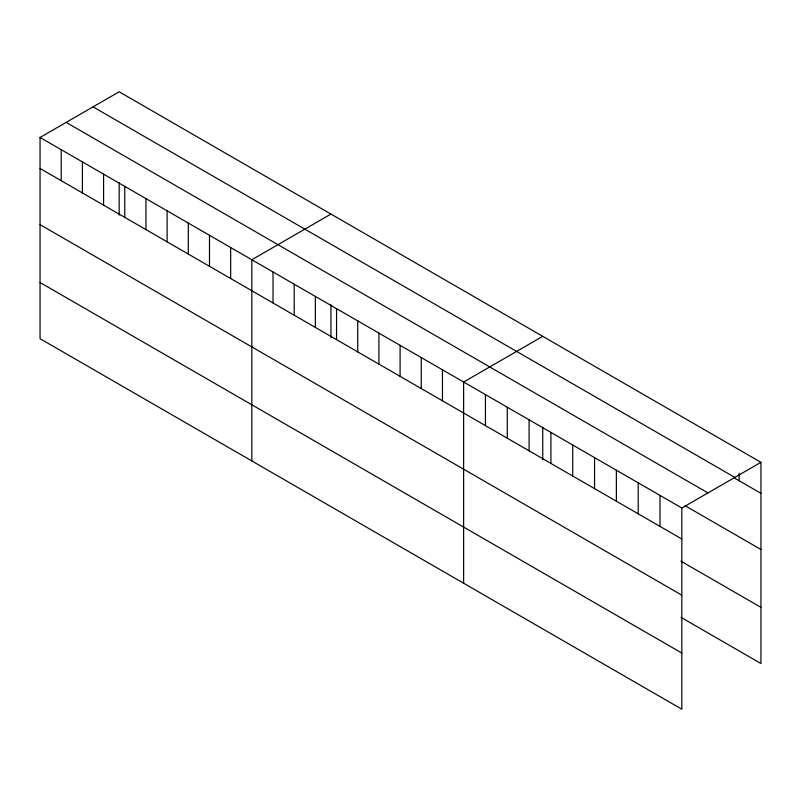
<?xml version="1.0" encoding="UTF-8"?>
<svg xmlns="http://www.w3.org/2000/svg" width="801" height="801" viewBox="0 0 801 801"><rect width="100%" height="100%" fill="white"/><g stroke="black" fill="none" stroke-linecap="round" stroke-linejoin="round"><path stroke-width="1.2" d="M40.05 137.472L681.831 508.004L681.831 709.205L40.05 338.673L40.05 137.472L119.169 91.795L760.95 462.327L760.95 663.528L680.94 617.341M330.953 214.067L251.834 259.744L251.834 460.955M542.748 336.34L463.629 382.017L463.629 583.228M681.831 508.004L760.95 462.327M93.056 106.863L734.837 477.396M733.936 477.726L760.95 493.326M66.163 122.393L707.944 492.925M685.095 505.701L760.95 549.496M40.05 168.47L681.831 539.003M680.94 561.171L760.95 607.368M40.05 224.64L681.831 595.173M40.05 282.513L681.831 653.045M739.133 473.291L739.133 480.73M660.014 495.398L660.014 526.407M638.197 482.803L638.197 513.811M616.37 470.207L616.37 501.206M594.552 457.611L594.552 488.61M572.735 445.006L572.735 476.014M550.908 432.41L550.908 463.419M542.748 427.133L542.748 459.684M529.091 419.814L529.091 450.823M507.273 407.218L507.273 438.217M485.446 394.613L485.446 425.621M442.452 369.792L442.452 400.8M421.266 357.566L421.266 388.565M400.089 345.341L400.089 376.34M378.913 333.106L378.913 364.115M357.737 320.881L357.737 351.889M336.55 308.655L336.55 339.654M330.953 304.861L330.953 337.411M315.374 296.43L315.374 327.429M294.197 284.195L294.197 315.204M273.021 271.97L273.021 302.978M230.658 247.519L230.658 278.518M209.482 235.284L209.482 266.292M188.305 223.058L188.305 254.067M167.119 210.833L167.119 241.842M145.942 198.608L145.942 229.607M124.766 186.383L124.766 217.381M119.169 182.578L119.169 215.129M103.589 174.147L103.589 205.156M82.403 161.922L82.403 192.931M61.226 149.697L61.226 180.706"/></g></svg>
